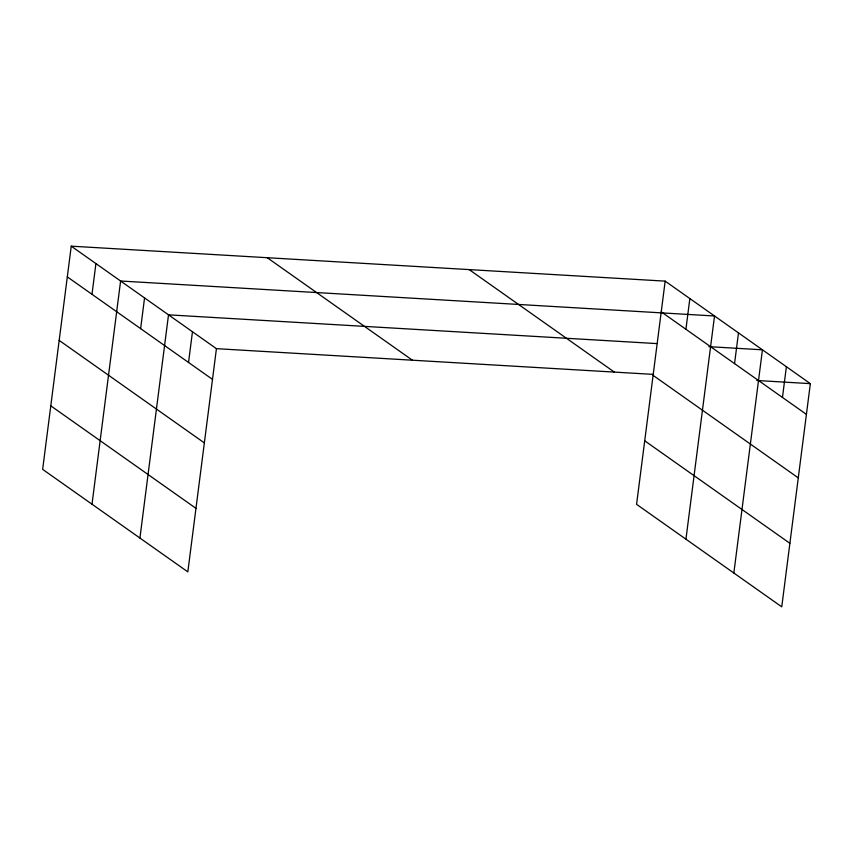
<?xml version="1.0" encoding="UTF-8"?>
<svg xmlns="http://www.w3.org/2000/svg" width="853" height="853" viewBox="0 0 853 853"><rect width="100%" height="100%" fill="white"/><g stroke="black" fill="none" stroke-linecap="round" stroke-linejoin="round"><path stroke-width="1.28" d="M71.247 246.165L42.65 469.363L187.831 571.862L216.427 348.664L71.247 246.165L665.169 281.138L810.35 383.637L781.753 606.835L636.573 504.336L665.169 281.138M91.985 294.296L95.92 263.588M92.007 504.208L120.604 281.01L714.526 315.994L685.94 539.181M140.628 328.64L144.562 297.921M139.924 538.04L168.51 314.842L656.607 343.578M188.534 362.461L192.469 331.753M685.919 329.269L689.853 298.561M734.55 363.613L738.485 332.905M733.847 573.013L762.443 349.815L708.864 346.659M782.457 397.434L786.391 366.726M216.427 348.664L653.558 374.403M756.782 380.491L810.35 383.637M661.235 311.846L806.416 414.355M653.099 375.373L798.28 477.872M469.171 269.591L614.352 372.1M644.708 440.809L789.899 543.318M267.234 257.702L412.415 360.211M67.312 276.873L212.493 379.372M59.166 340.39L204.357 442.899M50.785 405.836L195.966 508.345"/></g></svg>
